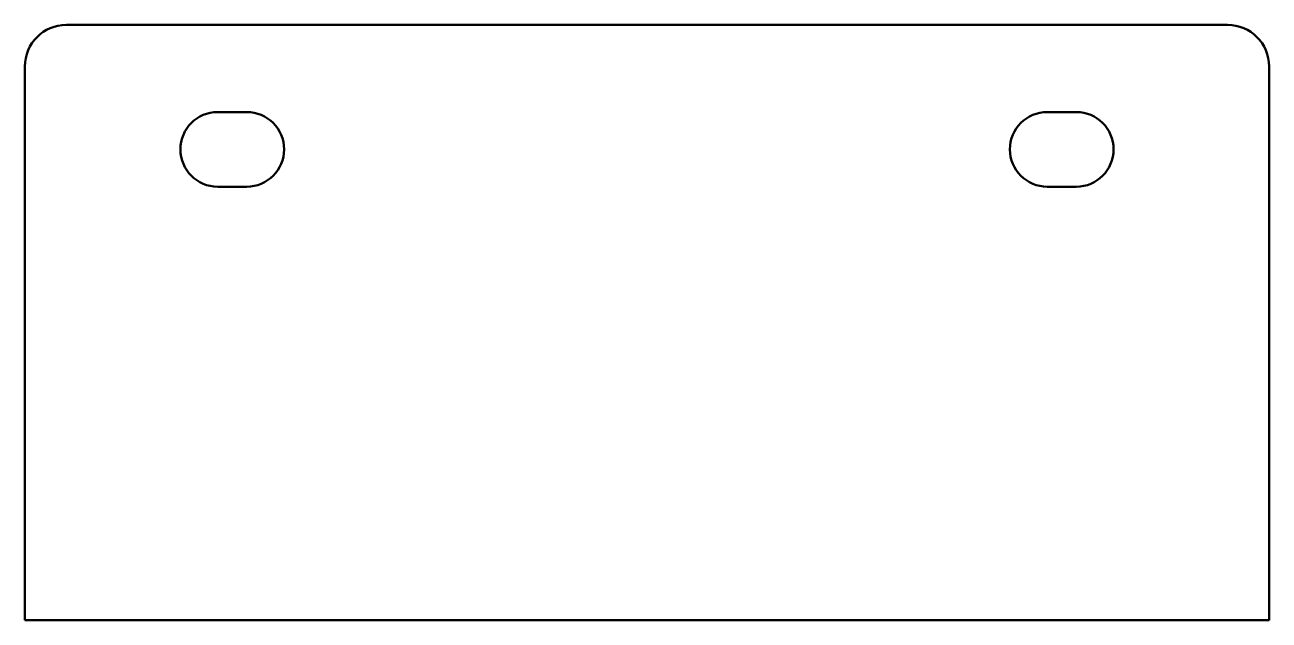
# Model space of a CAD drawing. Header units: millimetres. Extents: x 2 to 302, y 0 to 143.
import ezdxf

# ---------------------------------------------------------------- set-up
doc = ezdxf.new("R2010")
doc.units = ezdxf.units.MM
doc.layers.add('IV_INTERIOR_PROFILES', color=7, linetype='Continuous', lineweight=50)
doc.layers.add('IV_OUTER_PROFILE', color=7, linetype='Continuous', lineweight=50)

msp = doc.modelspace()

# ---------------------------------------------------------------- linework, layer by layer
at = {"layer": 'IV_INTERIOR_PROFILES'}
for p, q in [((48.57, 122.45), (55.57, 122.45)), ((248.57, 122.45), (255.57, 122.45)), ((55.57, 104.45), (48.57, 104.45)), ((255.57, 104.45), (248.57, 104.45))]:
    msp.add_line(p, q, dxfattribs=at)
for centre, start, end in [((48.57, 113.45), 90, 270), ((55.57, 113.45), 270, 90), ((248.57, 113.45), 90, 270), ((255.57, 113.45), 270, 90)]:
    msp.add_arc(centre, 9, start, end, dxfattribs=at)
at = {"layer": 'IV_OUTER_PROFILE'}
for p, q in [((12.07, 143.45), (292.07, 143.45)), ((2.07, 0), (2.07, 133.45)), ((302.07, 133.45), (302.07, 0)), ((302.07, 0), (2.07, 0))]:
    msp.add_line(p, q, dxfattribs=at)
for centre, start, end in [((12.07, 133.45), 90, 180), ((292.07, 133.45), 0, 90)]:
    msp.add_arc(centre, 10, start, end, dxfattribs=at)

doc.saveas('drawing.dxf')
